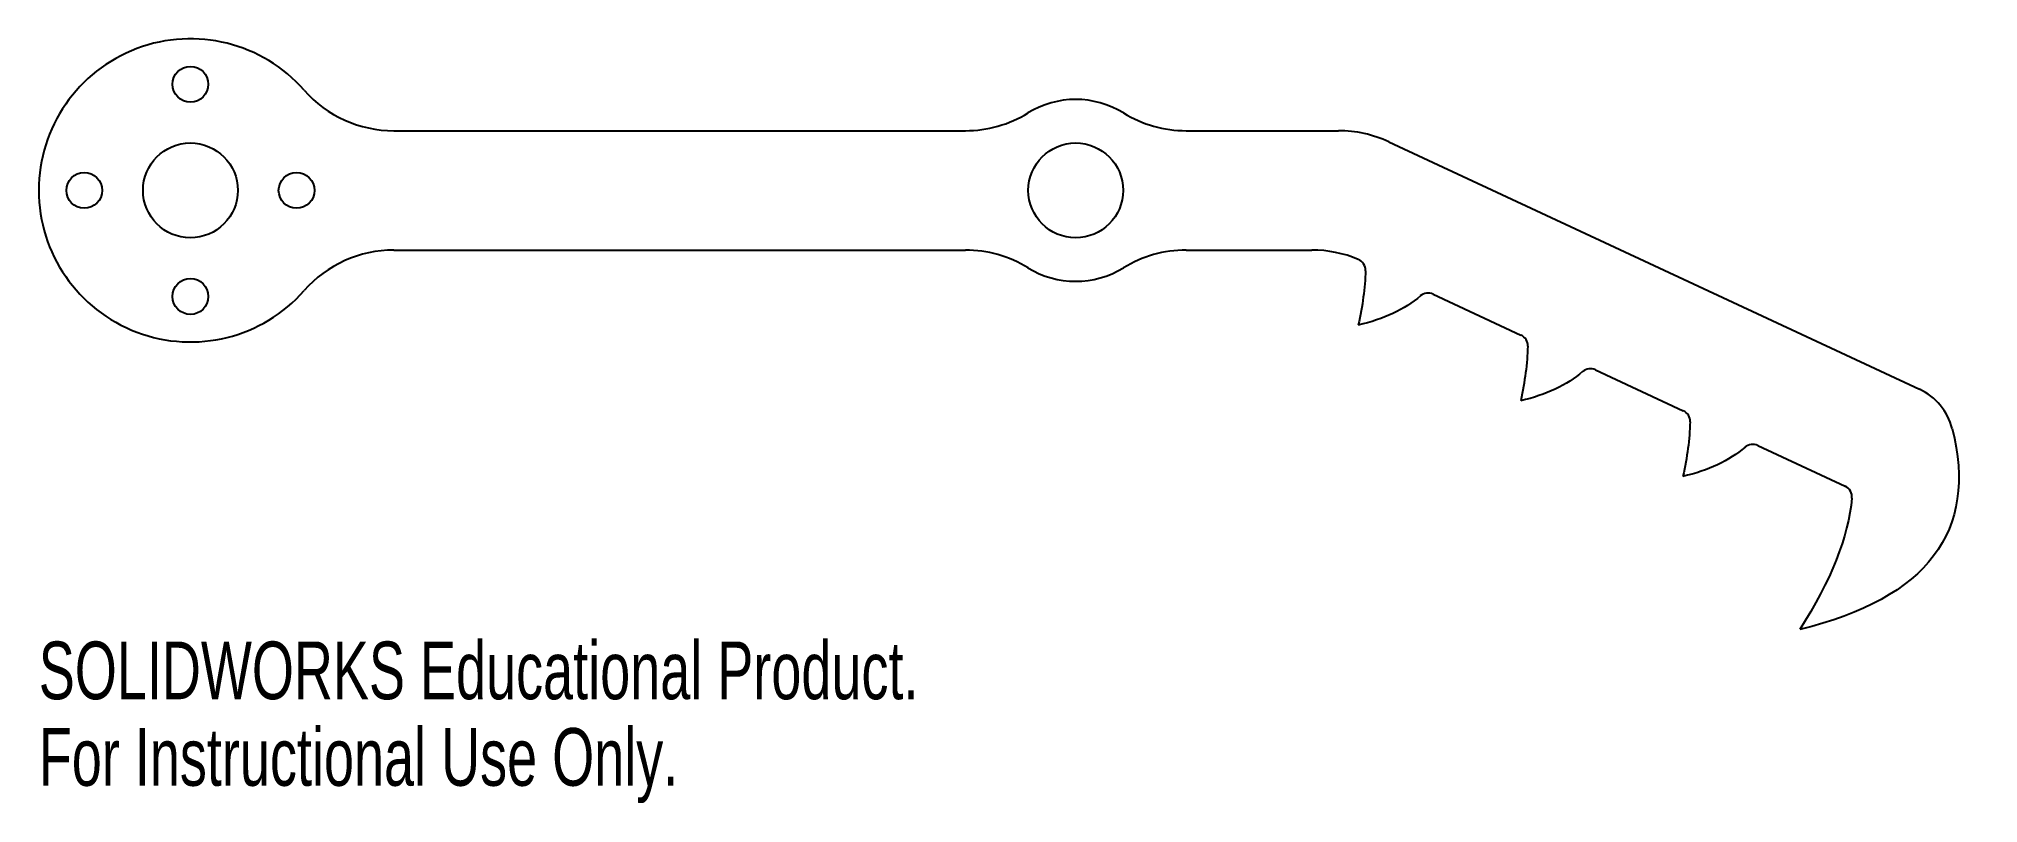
# Model space of a CAD drawing. Header units: millimetres. Extents: x -53 to 110, y 4 to 68.
import ezdxf

# ---------------------------------------------------------------- set-up
doc = ezdxf.new("R2010")
doc.units = ezdxf.units.MM
doc.styles.add('SLDTEXTSTYLE0', font='TXT', dxfattribs={"width": 0.7})

msp = doc.modelspace()

# ---------------------------------------------------------------- linework, layer by layer
at = {"color": 7, "linetype": 'Continuous', "lineweight": 25}
for p, q in [((-23.01, 59.86), (24.86, 59.86)), ((43.35, 59.86), (56.1, 59.86)), ((60.33, 58.93), (104.78, 38.2)), ((-23.01, 49.86), (24.86, 49.86)), ((43.35, 49.86), (53.89, 49.86)), ((64.04, 46.16), (71.39, 42.74)), ((77.63, 39.82), (84.98, 36.4)), ((91.23, 33.48), (98.54, 30.07))]:
    msp.add_line(p, q, dxfattribs=at)
for centre, radius in [((-40.05, 63.75), 1.5), ((-40.05, 54.86), 3.97), ((34.1, 54.86), 3.97), ((-48.94, 54.86), 1.5), ((-31.16, 54.86), 1.5), ((-40.05, 45.97), 1.5)]:
    msp.add_circle(centre, radius, dxfattribs=at)
for centre, radius, start, end in [((-40.05, 54.86), 12.7, 41.3604, 318.6396), ((-23.01, 69.86), 10, 221.3604, 270), ((34.1, 54.86), 7.62, 58.3539, 121.6461), ((24.86, 69.86), 10, 270, 301.6461), ((43.35, 69.86), 10, 238.3539, 270), ((56.1, 49.86), 10, 65, 90), ((-23.01, 39.86), 10, 90, 138.6396), ((24.86, 39.86), 10, 58.3539, 90), ((43.35, 39.86), 10, 90, 121.6461), ((53.89, 39.86), 10, 67.2359, 90), ((57.37, 48.16), 1, 358.214, 67.2359), ((34.1, 54.86), 7.62, 238.3539, 301.6461), ((63.61, 45.26), 1, 65, 130.4073), ((70.97, 41.83), 1, 358.2361, 65), ((77.21, 38.92), 1, 65, 130.4073), ((102.66, 33.67), 5, 14.2195, 65), ((84.56, 35.49), 1, 358.2361, 65), ((90.8, 32.58), 1, 65, 130.4073), ((98.12, 29.17), 1, 354.5902, 65)]:
    msp.add_arc(centre, radius, start, end, dxfattribs=at)
for points in [[(58.37, 48.13), (58.33, 46.7), (58.13, 45.18), (57.77, 43.57)], [(62.97, 46.02), (61.63, 44.88), (59.9, 44.07), (57.77, 43.57)], [(71.96, 41.8), (71.92, 40.36), (71.72, 38.84), (71.37, 37.23)], [(76.56, 39.68), (75.23, 38.54), (73.5, 37.73), (71.37, 37.23)], [(85.56, 35.46), (85.52, 34.02), (85.32, 32.5), (84.96, 30.89)], [(107.51, 34.9), (109.69, 26.29), (105.44, 20.68), (94.76, 18.08)], [(90.16, 33.34), (88.82, 32.21), (87.09, 31.39), (84.96, 30.89)], [(99.11, 29.07), (98.81, 25.82), (97.35, 22.16), (94.76, 18.08)]]:
    msp.add_open_spline(points, degree=3, dxfattribs=at)

# ---------------------------------------------------------------- texts
at = {"color": 7, "linetype": 'Continuous', "char_height": 4.8336, "attachment_point": 1, "style": 'SLDTEXTSTYLE0'}
for s, insert in [('SOLIDWORKS Educational Product.', (-52.75, 17.06)), ('For Instructional Use Only.', (-52.75, 9.81))]:
    msp.add_mtext(s, dxfattribs=dict(at, insert=insert))

doc.saveas('drawing.dxf')
